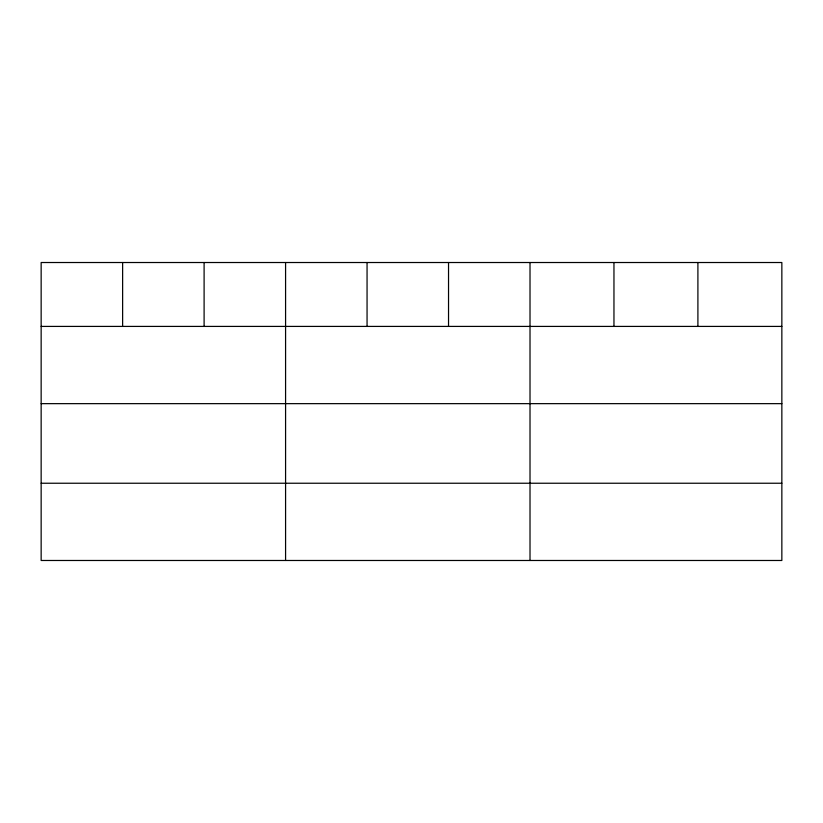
<?xml version="1.0" encoding="UTF-8"?>
<svg xmlns="http://www.w3.org/2000/svg" width="823" height="823" viewBox="0 0 823 823"><rect width="100%" height="100%" fill="white"/><g stroke="black" fill="none" stroke-linecap="round" stroke-linejoin="round"><path stroke-width="1.23" d="M781.85 403.651L781.85 262.516L41.15 262.516L41.15 560.484L781.85 560.484L781.85 403.651L41.15 403.651M41.15 326.412L781.85 326.412M41.15 483.235L781.85 483.235M697.904 262.516L697.904 326.412M613.958 262.516L613.958 326.412M530.012 262.516L530.012 560.484M448.535 262.516L448.535 326.412M367.058 262.516L367.058 326.412M285.581 262.516L285.581 560.484M204.104 262.516L204.104 326.412M122.627 262.516L122.627 326.412"/></g></svg>
